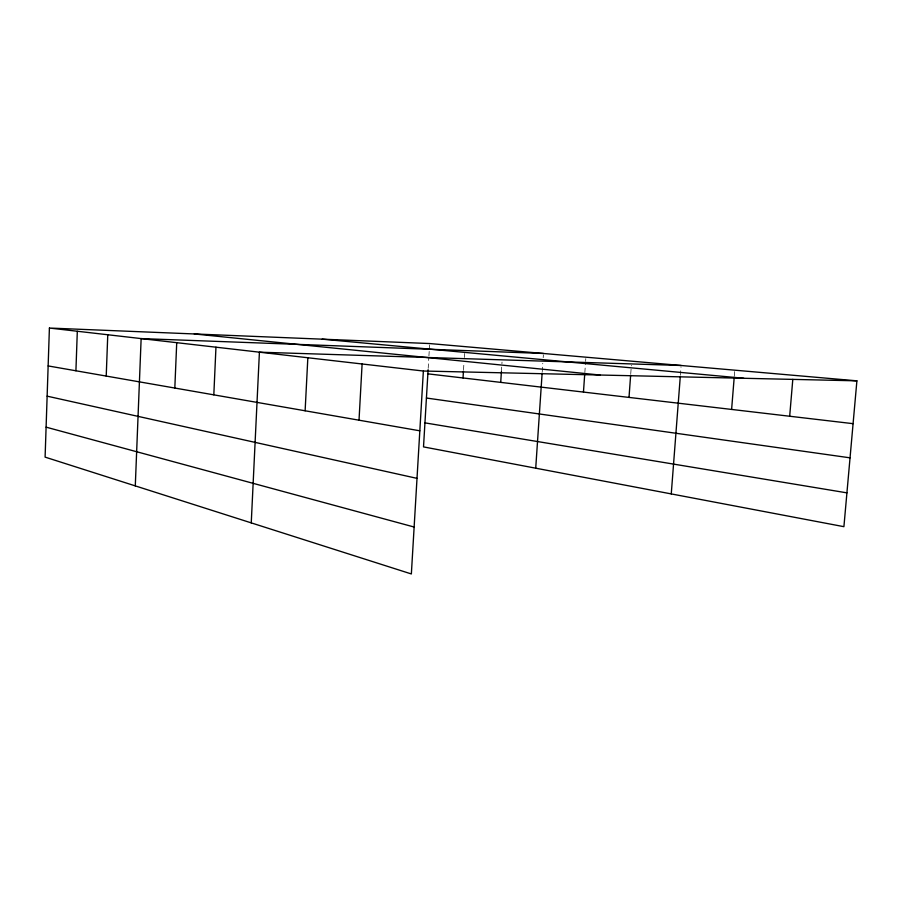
<?xml version="1.0" encoding="UTF-8"?>
<svg xmlns="http://www.w3.org/2000/svg" width="902" height="902" viewBox="0 0 902 902"><rect width="100%" height="100%" fill="white"/><g stroke="black" fill="none" stroke-linecap="round" stroke-linejoin="round"><path stroke-width="0.68" stroke-dasharray="4.51 3.38" d="M428.191 368.332L428.845 357.316M428.924 355.94L429.577 344.925M463.538 369.786L463.955 362.976M464.293 357.53L464.541 353.437M501.411 371.568L502.019 362.097M542.226 371.703L542.79 363.292M543.173 357.677L543.365 354.881M584.834 372.537L585.522 362.762M585.612 361.364L585.815 358.579M630.746 373.721L631.366 365.355M680.39 375.266L681.033 366.888M734.329 375.784L734.668 371.579"/><path stroke-width="1.35" d="M49.407 328.046L45.1 457.122L411.357 573.954L423.365 371.026L49.407 328.046L429.668 343.549L856.9 380.836L843.911 526.678L423.512 446.896L428.112 369.707M75.915 370.778L77.313 331.26M106.222 376.078L107.766 334.755M135.289 485.896L141.14 338.588L543.455 353.471M174.819 388.04L176.724 342.681M213.819 394.85L215.961 347.191M251.252 522.878L259.415 352.186L681.134 365.49M305.124 410.793L307.841 357.756M359.019 420.197L362.108 363.991M463.03 377.961L463.448 371.15M500.711 382.38L501.411 371.568M535.72 468.194L542.136 373.101M583.459 392.077L584.733 373.935M629.01 397.41L630.645 375.108M671.257 493.913L680.277 376.664M731.612 409.44L734.217 377.183M789.678 416.239L792.802 379.37M423.365 371.026L856.9 380.836M322.172 339.163L743.823 378.276M194.291 333.954L599.999 375.029M427.864 373.845L853.078 423.669M426.42 398.03L850.045 457.833M424.943 422.869L846.922 492.853M48.144 365.93L419.825 430.806M47.129 396.158L417.017 478.364M46.103 427.153L414.131 527.027"/></g></svg>
